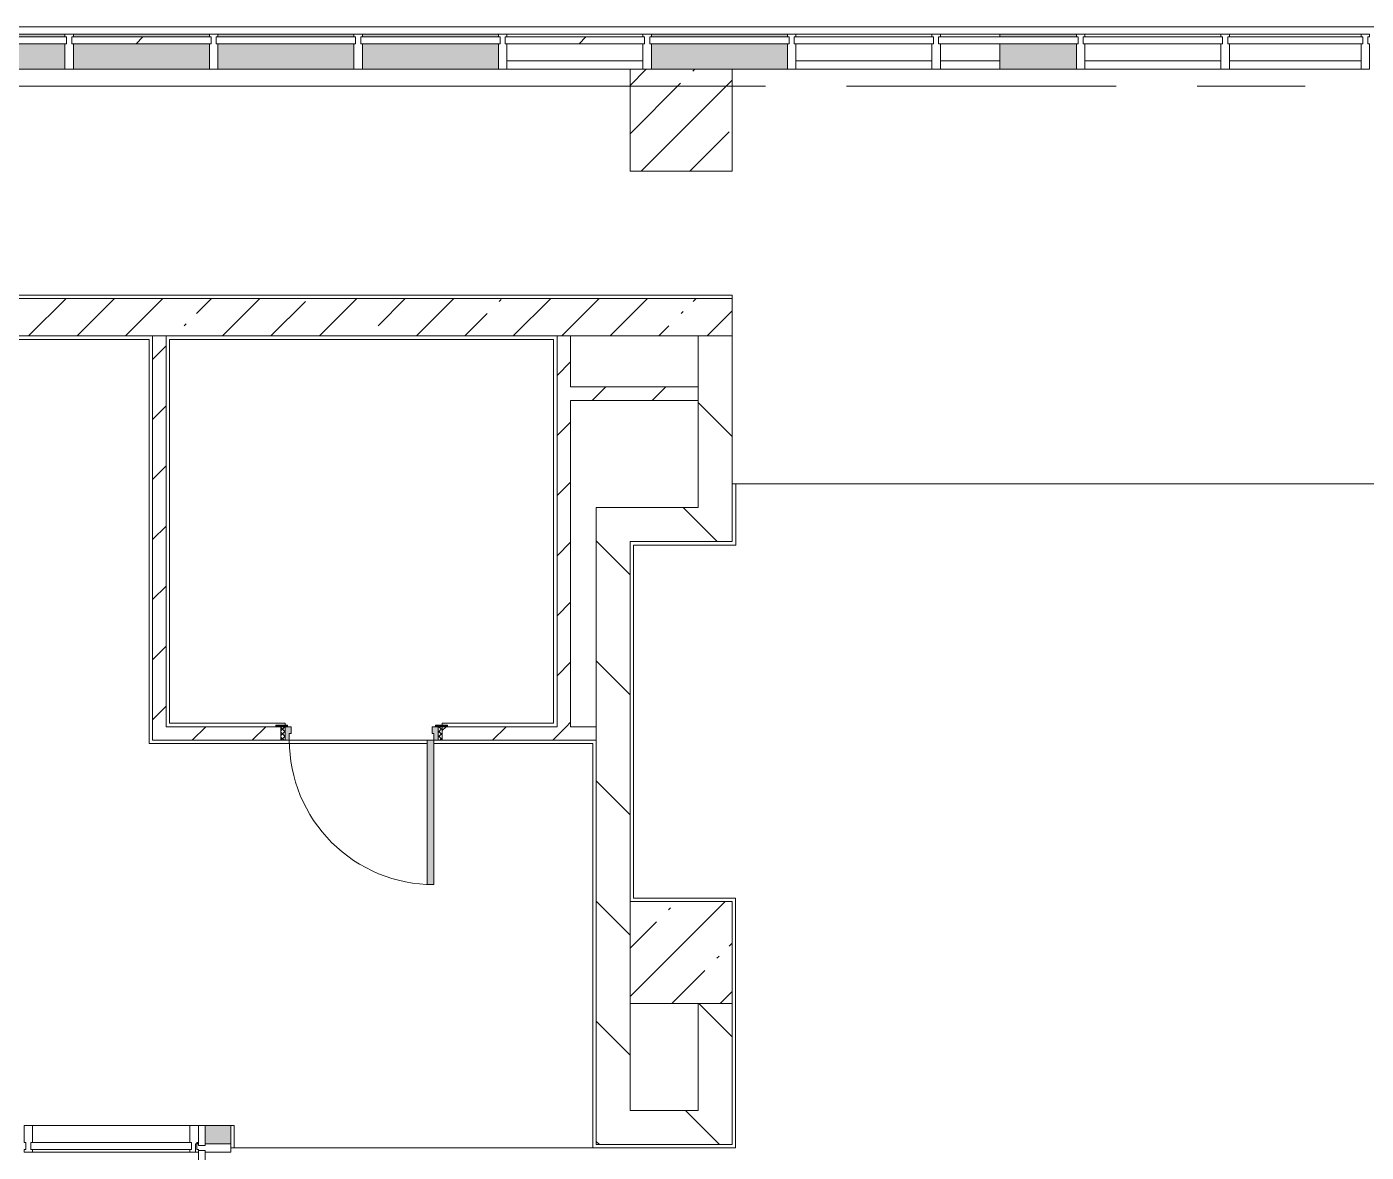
# Model space of a CAD drawing. Header units: millimetres. Extents: x 35840 to 252964, y -8553 to 29000.
# Drawn here: x 131515 to 139395, y 20725 to 27350 of the extents above; entities that cross this region are included whole.
import ezdxf

# ---------------------------------------------------------------- set-up
doc = ezdxf.new("R2010")
doc.units = ezdxf.units.MM
doc.linetypes.add('Осевая', pattern=[3175, 635, -476.25, 1587.5, -476.25])
for name, color, linetype, lineweight, true_color in [('A-DETL-GENF-3', 7, 'Continuous', 5, 0xaaaaaa), ('A-DETL-GENF-4', 7, 'Continuous', 5, 0xe2e2e2), ('A-DOOR-4', 7, 'Continuous', 5, 0xaaaaaa), ('A-DOOR-5', 7, 'Continuous', 5, 0xe2e2e2), ('A-DOOR-FRAM-3', 7, 'Continuous', 5, 0xe2e2e2), ('A-DOOR-FRAM-4', 7, 'Continuous', 5, 0xaaaaaa), ('A-FLOR-1', 7, 'Continuous', 5, 0xaaaaaa), ('A-GLAZ-CWMG-4', 7, 'Continuous', 5, 0x383e42)]:
    doc.layers.add(name, color=color, linetype=linetype, lineweight=lineweight, true_color=true_color)
for name, color, linetype, lineweight in [('A-GLAZ-CURT-3', 7, 'Continuous', 5), ('A-GLAZ-CWMG-3', 7, 'Continuous', 5), ('A-WALL', 7, 'Continuous', 9), ('A-WALL-3', 7, 'Continuous', 5), ('I-WALL-4', 7, 'Continuous', 5), ('S-COLS-1', 7, 'Continuous', 5), ('Оси', 7, 'Continuous', 9), ('Оси-2', 7, 'Осевая', 9)]:
    doc.layers.add(name, color=color, linetype=linetype, lineweight=lineweight)
pattern_1 = [(45, (125954.28, 0), (-176.7767, 176.7767), [])]
pattern_2 = [(135, (125954.3, 0), (-353.553, -353.553), [])]

# ---------------------------------------------------------------- blocks, each defined once
blk = doc.blocks.new('Системная панель - Стекло - 40мм-22856067-1_3_2_птичка')
at = {"layer": 'A-GLAZ-CURT-3'}
h = blk.add_hatch(dxfattribs=at)
h.set_pattern_fill('FP_127', color=256, style=0, pattern_type=2)
h.set_pattern_definition([(45, (-9285, -26790), (-1414.21, 1414.21), [1000, -3000]), (45, (-10285, -27290), (-1414.21, 1414.21), [3000, -1000]), (45, (-8285, -27790), (-1414.21, 1414.21), [1000, -3000])])
h.paths.add_polyline_path([(386.8, -40), (410, -40), (410, 0), (-410, 0), (-410, -40), (-400, -40)])
for p, q in [((410, 0), (-410, 0)), ((-410, 0), (-410, -40)), ((-410, -40), (410, -40)), ((410, -40), (410, 0))]:
    blk.add_line(p, q, dxfattribs=at)
blk = doc.blocks.new('Системная панель - Стекло - 40мм-V301-1_3_2_птичка')
at = {"layer": 'A-GLAZ-CURT-3'}
for p, q in [((410, 0), (-410, 0)), ((-410, 0), (-410, -40)), ((-410, -40), (410, -40)), ((410, -40), (410, 0))]:
    blk.add_line(p, q, dxfattribs=at)
blk = doc.blocks.new('Системная панель - Стекло - 40мм-22856068-1_3_2_птичка')
at = {"layer": 'A-GLAZ-CURT-3'}
h = blk.add_hatch(dxfattribs=at)
h.set_pattern_fill('FP_128', color=256, style=0, pattern_type=2)
h.set_pattern_definition([(45, (-11835.1, -26790), (-1414.21, 1414.21), [1000, -3000]), (45, (-12835.1, -27290), (-1414.21, 1414.21), [3000, -1000]), (45, (-10835.1, -27790), (-1414.21, 1414.21), [1000, -3000])])
h.paths.add_polyline_path([(400.1, -40), (410.1, -40), (410.1, 0), (-410.1, 0), (-410.1, -40), (-50.1, -40)])
for p, q in [((410.1, 0), (-410.1, 0)), ((-410.1, 0), (-410.1, -40)), ((-410.1, -40), (410.1, -40)), ((410.1, -40), (410.1, 0))]:
    blk.add_line(p, q, dxfattribs=at)
blk = doc.blocks.new('Системная панель - Стекло - 40мм-V302-1_3_2_птичка')
at = {"layer": 'A-GLAZ-CURT-3'}
for p, q in [((410, 0), (-410, 0)), ((-410, 0), (-410, -40)), ((-410, -40), (410, -40)), ((410, -40), (410, 0))]:
    blk.add_line(p, q, dxfattribs=at)
blk = doc.blocks.new('Системная панель - Стекло - 40мм-V303-1_3_2_птичка')
at = {"layer": 'A-GLAZ-CURT-3'}
for p, q in [((397.5, 0), (-397.5, 0)), ((-397.5, 0), (-397.5, -40)), ((397.5, -40), (397.5, 0)), ((-397.5, -40), (397.5, -40))]:
    blk.add_line(p, q, dxfattribs=at)
blk = doc.blocks.new('Прямоугольный импост - Импост структурный с накладкой - 160мм-20149069-1_3_2_птичка')
at = {"layer": 'A-GLAZ-CWMG-3'}
for p, q in [((9185, 27307), (8385, 27307)), ((9185, 27150), (8385, 27150))]:
    blk.add_line(p, q, dxfattribs=at)
blk = doc.blocks.new('Прямоугольный импост - Импост структурный с накладкой - 160мм-23251633-1_3_2_птичка')
at = {"layer": 'A-GLAZ-CWMG-3'}
for p, q in [((11285, 27307), (10935, 27307)), ((11285, 27307), (11285, 27290)), ((11285, 27250), (11285, 27150)), ((11285, 27150), (10935, 27150))]:
    blk.add_line(p, q, dxfattribs=at)
blk = doc.blocks.new('Прямоугольный импост - Импост структурный с накладкой - 190мм-23251634-1_3_2_птичка')
at = {"layer": 'A-GLAZ-CWMG-4'}
for points in [[(11735.3, 27290), (11735.3, 27307), (11285, 27307), (11285, 27290)], [(11735.3, 27100), (11735.3, 27250), (11285, 27250), (11285, 27100)]]:
    blk.add_hatch(color=256, dxfattribs=at).paths.add_polyline_path(points)
at = {"layer": 'A-GLAZ-CWMG-3'}
for p, q in [((11285, 27290), (11285, 27307)), ((11735.3, 27307), (11285, 27307)), ((11285, 27100), (11285, 27250)), ((11735.3, 27100), (11285, 27100))]:
    blk.add_line(p, q, dxfattribs=at)
blk = doc.blocks.new('Прямоугольный импост - Импост структурный с накладкой - 160мм-22794257-1_3_2_птичка')
at = {"layer": 'A-GLAZ-CWMG-3'}
for p, q in [((4935, 27307), (4160, 27307)), ((4935, 27150), (4160, 27150))]:
    blk.add_line(p, q, dxfattribs=at)
blk = doc.blocks.new('Прямоугольный импост - Импост структурный с накладкой - 190мм-20153711-1_3_2_птичка')
at = {"layer": 'A-GLAZ-CWMG-3'}
for p, q in [((-50, 40), (-50, 190)), ((-50, 190), (0, 190)), ((0, 190), (0, 40)), ((-40, 40), (-50, 40)), ((-50, -17), (-50, 0)), ((-50, 0), (-40, 0)), ((-40, 0), (-40, 40)), ((-10, 40), (-10, 0)), ((0, 40), (-10, 40)), ((-10, 0), (0, 0)), ((0, 0), (0, -17)), ((0, -17), (-50, -17))]:
    blk.add_line(p, q, dxfattribs=at)
blk = doc.blocks.new('Прямоугольный импост - Импост структурный с накладкой - 190мм-20153693-1_3_2_птичка')
at = {"layer": 'A-GLAZ-CWMG-3'}
for p, q in [((-25, 40), (-25, 190)), ((-25, 190), (25, 190)), ((25, 190), (25, 40)), ((-15, 40), (-25, 40)), ((-25, -17), (-25, 0)), ((-25, 0), (-15, 0)), ((-15, 0), (-15, 40)), ((15, 40), (15, 0)), ((25, 40), (15, 40)), ((15, 0), (25, 0)), ((25, 0), (25, -17)), ((25, -17), (-25, -17))]:
    blk.add_line(p, q, dxfattribs=at)
blk = doc.blocks.new('Прямоугольный импост - Импост структурный с накладкой - 160мм-19877844-1_3_2_птичка')
at = {"layer": 'A-GLAZ-CWMG-3'}
for p, q in [((-50, 0), (-50, 17)), ((-50, 17), (0, 17)), ((-40, 0), (-50, 0)), ((-40, -40), (-40, 0)), ((0, 0), (-10, 0)), ((-10, 0), (-10, -40)), ((0, 7), (0, 0)), ((-50, -140), (-50, -40)), ((-50, -40), (-40, -40)), ((-10, -40), (0, -40)), ((0, -40), (0, -140)), ((0, -140), (-50, -140))]:
    blk.add_line(p, q, dxfattribs=at)
blk = doc.blocks.new('Прямоугольный импост - Импост структурный с накладкой - 190мм-24242608-1_3_2_птичка')
at = {"layer": 'A-GLAZ-CWMG-4'}
for points in [[(6610, 20775), (6760, 20775), (6760, 20882), (6610, 20882)], [(6570, 20775), (6570, 20782), (6560, 20782), (6560, 20775)]]:
    blk.add_hatch(color=256, dxfattribs=at).paths.add_polyline_path(points)
at = {"layer": 'A-GLAZ-CWMG-3'}
for p in [(6610, 20882), (6760, 20775)]:
    blk.add_line(p, (6760, 20882), dxfattribs=at)
blk = doc.blocks.new('Системная панель - Стекло - 40мм-V318-1_3_2_птичка')
at = {"layer": 'A-GLAZ-CURT-3'}
for p, q in [((410, 0), (-410, 0)), ((-410, 0), (-410, -40)), ((-410, -40), (410, -40)), ((410, -40), (410, 0))]:
    blk.add_line(p, q, dxfattribs=at)
blk = doc.blocks.new('Прямоугольный импост - Импост структурный с накладкой - 190мм-23186023-1_3_2_птичка')
at = {"layer": 'A-GLAZ-CWMG-4'}
for points in [[(10035, 27290), (10035, 27307), (9235, 27307), (9235, 27290)], [(9235, 27100), (10035, 27100), (10035, 27250), (9235, 27250), (9235, 27150)]]:
    blk.add_hatch(color=256, dxfattribs=at).paths.add_polyline_path(points)
at = {"layer": 'A-GLAZ-CWMG-3'}
for p, q in [((10035, 27307), (9235, 27307)), ((10035, 27100), (9710, 27100))]:
    blk.add_line(p, q, dxfattribs=at)
blk = doc.blocks.new('Прямоугольный импост - Импост структурный с накладкой - 190мм-V319-1_3_2_птичка')
at = {"layer": 'A-GLAZ-CWMG-3'}
for p, q in [((-25, 40), (-25, 190)), ((25, 190), (25, 40)), ((-15, 40), (-25, 40)), ((-25, -17), (-25, 0)), ((-25, 0), (-15, 0)), ((-15, 0), (-15, 40)), ((15, 40), (15, 0)), ((25, 40), (15, 40)), ((15, 0), (25, 0)), ((25, 0), (25, -17)), ((25, -17), (-25, -17))]:
    blk.add_line(p, q, dxfattribs=at)
blk = doc.blocks.new('Системная панель - Стекло - 40мм-V320-1_3_2_птичка')
at = {"layer": 'A-GLAZ-CURT-3'}
for p, q in [((410, 0), (-410, 0)), ((-410, 0), (-410, -40)), ((-410, -40), (410, -40)), ((410, -40), (410, 0))]:
    blk.add_line(p, q, dxfattribs=at)
blk = doc.blocks.new('Прямоугольный импост - Импост структурный с накладкой - 190мм-V321-1_3_2_птичка')
at = {"layer": 'A-GLAZ-CWMG-4'}
for points in [[(8242.3, 27290), (8335, 27290), (8335, 27307), (7535, 27307), (7535, 27290)], [(8242.3, 27100), (8335, 27100), (8335, 27250), (7535, 27250), (7535, 27100)]]:
    blk.add_hatch(color=256, dxfattribs=at).paths.add_polyline_path(points)
at = {"layer": 'A-GLAZ-CWMG-3'}
for p, q in [((8335, 27307), (7535, 27307)), ((8335, 27100), (7535, 27100))]:
    blk.add_line(p, q, dxfattribs=at)
blk = doc.blocks.new('Системная панель - Стекло - 40мм-V349-1_3_2_птичка')
at = {"layer": 'A-GLAZ-CURT-3'}
for p, q in [((410, 0), (-410, 0)), ((-410, 0), (-410, -40)), ((-410, -40), (410, -40)), ((410, -40), (410, 0))]:
    blk.add_line(p, q, dxfattribs=at)
blk = doc.blocks.new('Системная панель - Стекло - 40мм-V350-1_3_2_птичка')
at = {"layer": 'A-GLAZ-CURT-3'}
for p, q in [((410, 0), (-410, 0)), ((-410, 0), (-410, -40)), ((-410, -40), (410, -40)), ((410, -40), (410, 0))]:
    blk.add_line(p, q, dxfattribs=at)
blk = doc.blocks.new('110_Дверь_СКБ_1Ст_Внутренняя1 - Д-8т 950x2100h_СУ-31746493-1_3_2_птичка')
at = {"layer": 'A-DOOR-4'}
h = blk.add_hatch(dxfattribs=at)
h.set_pattern_fill('FP_114', color=256, style=0, pattern_type=2)
h.set_pattern_definition([(135, (1826.41, 104.685), (-14.14214, -14.14214), []), (225, (1826.41, 104.685), (14.14214, -14.14214), [])])
h.paths.add_polyline_path([(462.5, 40), (462.5, -40), (487.5, -40), (487.5, 40)])
at = {"layer": 'A-DOOR-5'}
h = blk.add_hatch(color=256, dxfattribs=at)
h.paths.add_polyline_path([(437.5, 40), (437.5, 0), (427.5, 0), (427.5, -40), (462.5, -40), (462.5, 40)])
h.paths.add_polyline_path([(-412.5, 40), (-437.5, 40), (-437.5, -40), (-402.5, -40), (-402.5, 0), (-412.5, 0)])
at = {"layer": 'A-DOOR-FRAM-3'}
for points in [[(-412.5, 890), (-412.5, 40), (-372.5, 40), (-372.5, 890)], [(-462.5, -40), (-492.5, -40), (-492.5, -48), (-422.5, -48), (-422.5, -40), (-456.7, -40)], [(456.5, -40), (447.5, -40), (447.5, -48), (517.5, -48), (517.5, -40), (462.5, -40)]]:
    blk.add_hatch(color=256, dxfattribs=at).paths.add_polyline_path(points)
at = {"layer": 'A-DOOR-FRAM-4'}
h = blk.add_hatch(dxfattribs=at)
h.set_pattern_fill('FP_115', color=256, style=0, pattern_type=2)
h.set_pattern_definition([(45, (-296.384, 104.685), (-14.1421, 14.1421), []), (135, (-296.384, 104.685), (-14.1421, -14.1421), [])])
h.paths.add_polyline_path([(-462.5, 40), (-456.7, -40), (-437.5, -40), (-437.5, 40)])
at = {"layer": 'A-DOOR-4'}
for p, q in [((-412.5, 890), (-412.5, 40)), ((-372.5, 890), (-412.5, 890)), ((-372.5, 40), (-372.5, 890)), ((-412.5, 40), (-372.5, 40))]:
    blk.add_line(p, q, dxfattribs=at)
blk.add_arc((-412.5, 40), 850, 360, 90, dxfattribs=at)
at = {"layer": 'A-DOOR-FRAM-4'}
for p, q in [((-437.5, 40), (-462.5, 40)), ((-462.5, 40), (-462.5, -40)), ((-412.5, 40), (-437.5, 40)), ((-437.5, 40), (-437.5, -40)), ((-437.5, -40), (-437.5, 40)), ((-412.5, 0), (-412.5, 40)), ((-402.5, 0), (-412.5, 0)), ((-402.5, -40), (-402.5, 0)), ((437.5, 0), (427.5, 0)), ((427.5, 0), (427.5, -40)), ((437.5, 40), (437.5, 0)), ((462.5, 40), (437.5, 40)), ((462.5, -40), (462.5, 40)), ((487.5, 40), (462.5, 40)), ((462.5, 40), (462.5, -40)), ((487.5, -40), (487.5, 40)), ((-422.5, -40), (-492.5, -40)), ((-492.5, -40), (-492.5, -48)), ((-492.5, -48), (-422.5, -48)), ((-462.5, -40), (-437.5, -40)), ((-422.5, -39), (-437.5, -39)), ((-437.5, -39), (-437.5, -40)), ((-437.5, -40), (-402.5, -40)), ((-437.5, -40), (-422.5, -40)), ((-422.5, -40), (-422.5, -39)), ((-422.5, -48), (-422.5, -40)), ((427.5, -40), (462.5, -40)), ((462.5, -39), (447.5, -39)), ((447.5, -39), (447.5, -40)), ((447.5, -40), (462.5, -40)), ((517.5, -40), (447.5, -40)), ((447.5, -40), (447.5, -48)), ((447.5, -48), (517.5, -48)), ((462.5, -40), (462.5, -39)), ((462.5, -40), (487.5, -40)), ((517.5, -48), (517.5, -40))]:
    blk.add_line(p, q, dxfattribs=at)
blk = doc.blocks.new('Системная панель - Стекло - 40мм-31929511-1_3_2_птичка')
at = {"layer": 'A-GLAZ-CURT-3'}
for p, q in [((58.5, 40), (-58.5, 40)), ((-58.5, 40), (-58.5, 0)), ((-58.5, 0), (58.5, 0)), ((58.5, 0), (58.5, 40))]:
    blk.add_line(p, q, dxfattribs=at)
blk = doc.blocks.new('Системная панель - Стекло - 40мм-V355-1_3_2_птичка')
at = {"layer": 'A-GLAZ-CURT-3'}
h = blk.add_hatch(dxfattribs=at)
h.set_pattern_fill('FP_165', color=256, style=0, pattern_type=2)
h.set_pattern_definition([(45, (-6735, -26790), (-1414.21, 1414.21), [1000, -3000]), (45, (-7735, -27290), (-1414.21, 1414.21), [3000, -1000]), (45, (-5735, -27790), (-1414.21, 1414.21), [1000, -3000])])
h.paths.add_polyline_path([(148.3, -40), (410, -40), (410, 0), (-410, 0), (-410, -40), (-400, -40)])
for p, q in [((410, 0), (-410, 0)), ((-410, 0), (-410, -40)), ((-410, -40), (410, -40)), ((410, -40), (410, 0))]:
    blk.add_line(p, q, dxfattribs=at)
blk = doc.blocks.new('Системная панель - Стекло - 40мм-23770450-1_3_2_птичка')
at = {"layer": 'A-GLAZ-CURT-3'}
for p, q in [((472.5, 40), (-472.5, 40)), ((-472.5, 40), (-472.5, 0)), ((-472.5, 0), (472.5, 0)), ((472.5, 0), (472.5, 40))]:
    blk.add_line(p, q, dxfattribs=at)
blk = doc.blocks.new('Прямоугольный импост - Импост структурный с накладкой - 160мм-23770448-1_3_2_птичка')
at = {"layer": 'A-GLAZ-CWMG-3'}
for p, q in [((6520, 20882), (5595, 20882)), ((6520, 20725), (5595, 20725))]:
    blk.add_line(p, q, dxfattribs=at)
blk = doc.blocks.new('Прямоугольный импост - Импост структурный с накладкой - 160мм-19877843-1_3_2_птичка')
at = {"layer": 'A-GLAZ-CWMG-3'}
for p, q in [((-25, 0), (-25, 17)), ((-25, 17), (25, 17)), ((-15, 0), (-25, 0)), ((-15, -40), (-15, 0)), ((25, 0), (15, 0)), ((15, 0), (15, -40)), ((25, 17), (25, 0)), ((-25, -140), (-25, -40)), ((-25, -40), (-15, -40)), ((15, -40), (25, -40)), ((25, -40), (25, -140)), ((25, -140), (-25, -140))]:
    blk.add_line(p, q, dxfattribs=at)
blk = doc.blocks.new('BSC_Колонна _Прямоугольная - 600х600-V360-1_3_2_птичка')
at = {"layer": 'S-COLS-1'}
h = blk.add_hatch(dxfattribs=at)
h.set_pattern_fill('FP_171', color=256, style=0, pattern_type=2)
h.set_pattern_definition([(45, (-9410, -26800), (-285.123, 285.123), []), (45, (-9124.88, -26800), (-285.123, 285.123), [504.031, -100.806, 16.764, -84.042])])
h.paths.add_polyline_path([(300, -300), (300, 300), (-300, 300), (-300, -300)])
for p, q in [((300, 300), (-300, 300)), ((-300, 300), (-300, -300)), ((300, -300), (300, 300)), ((-300, -300), (300, -300))]:
    blk.add_line(p, q, dxfattribs=at)
blk = doc.blocks.new('Прямоугольный импост - Импост структурный с накладкой - 190мм-V367-1_3_2_птичка')
at = {"layer": 'A-GLAZ-CWMG-3'}
for p, q in [((-25, 0), (-25, 17)), ((-25, 17), (25, 17)), ((-15, 0), (-25, 0)), ((-15, -40), (-15, 0)), ((25, 17), (25, 0)), ((-25, -190), (-25, -40)), ((-25, -40), (-15, -40)), ((25, -40), (25, -190)), ((25, -190), (-25, -190))]:
    blk.add_line(p, q, dxfattribs=at)
blk = doc.blocks.new('Дверь_Витражная_остекление_ - ДВН_ДАО_Главный вход_1800 в свету 3-32257949-1_3_2_птичка')
at = {"layer": 'A-DETL-GENF-4'}
for points in [[(-707, -109.5), (-707, -17), (-752, -17), (-752, -504), (-707, -504), (-707, -135.7)], [(860, -186.7), (860, -17), (815, -17), (815, -1000), (860, -1000)]]:
    blk.add_hatch(color=256, dxfattribs=at).paths.add_polyline_path(points)
at = {"layer": 'A-DETL-GENF-3'}
for p, q in [((-752, -504), (-752, -17)), ((-752, -17), (-752, -504)), ((-707, -504), (-707, -17)), ((-707, -504), (-707, -17)), ((815, -1000), (815, -17)), ((815, -17), (815, -1000)), ((860, -1000), (860, -17)), ((860, -1000), (860, -17)), ((-752, -80), (-707, -80)), ((-742, -424), (-742, -80)), ((-698, -424), (-698, -80)), ((806, -920), (806, -80)), ((860, -80), (815, -80)), ((850, -920), (850, -80)), ((-752, -424), (-707, -424)), ((-752, -504), (-707, -504)), ((-752, -504), (-707, -504)), ((860, -920), (815, -920)), ((860, -1000), (815, -1000)), ((815, -1000), (860, -1000))]:
    blk.add_line(p, q, dxfattribs=at)
at = {"layer": 'A-DOOR-4'}
for p, q in [((-860, 40), (-752, 40)), ((-860, 0), (-860, 40)), ((-752, 40), (-752, 0)), ((752, 40), (860, 40)), ((752, 0), (752, 40)), ((860, 40), (860, 0)), ((-752, 0), (-860, 0)), ((-752, -504), (-752, -17)), ((860, 0), (752, 0)), ((752, -1000), (752, -17))]:
    blk.add_line(p, q, dxfattribs=at)
for centre, radius, start, end in [((-752, 0), 504, 270, 358.01682), ((752, 0), 1000, 180.98524, 270)]:
    blk.add_arc(centre, radius, start, end, dxfattribs=at)
blk = doc.blocks.new('BSC_Колонна _Прямоугольная - 600х600-23998051-1_3_2_птичка')
at = {"layer": 'S-COLS-1'}
h = blk.add_hatch(dxfattribs=at)
h.set_pattern_fill('FP_189', color=256, style=0, pattern_type=2)
h.set_pattern_definition([(45, (-9410, -21900), (-285.123, 285.123), []), (45, (-9124.88, -21900), (-285.123, 285.123), [504.031, -100.806, 16.764, -84.042])])
h.paths.add_polyline_path([(300, -300), (300, 300), (-300, 300), (-300, -300), (2.1, -300)])
for p, q in [((300, 300), (-300, 300)), ((-300, 300), (-300, -300)), ((300, -300), (300, 300)), ((-300, -300), (300, -300))]:
    blk.add_line(p, q, dxfattribs=at)

msp = doc.modelspace()

# ---------------------------------------------------------------- hatches: boundary and pattern name
at = {"layer": 'I-WALL-4'}
h = msp.add_hatch(dxfattribs=at)
h.set_pattern_fill('FP_100', color=256, style=0, pattern_type=2)
h.set_pattern_definition([(45, (125954.28, 0), (-285.123, 285.123), []), (45, (126239.4, 0), (-285.123, 285.123), [504.031, -100.806, 16.764, -84.042])])
h.paths.add_polyline_path([(130634.3, 25530), (135664.3, 25530), (135664.3, 25750), (130014.3, 25750), (130014.3, 25530), (130563.7, 25530)])
h = msp.add_hatch(dxfattribs=at)
h.set_pattern_fill('FP_105', color=256, style=0, pattern_type=2)
h.set_pattern_definition(pattern_1)
h.paths.add_polyline_path([(132269.4, 23150), (132334.3, 23150), (132334.3, 25530), (132254.3, 25530), (132254.3, 23150)])
h = msp.add_hatch(dxfattribs=at)
h.set_pattern_fill('FP_105', color=256, style=0, pattern_type=2)
h.set_pattern_definition(pattern_1)
h.paths.add_polyline_path([(134714.3, 23230), (134714.3, 25530), (134634.3, 25530), (134634.3, 23230)])
h = msp.add_hatch(dxfattribs=at)
h.set_pattern_fill('FP_106', color=256, style=0, pattern_type=2)
h.set_pattern_definition(pattern_2)
h.paths.add_polyline_path([(135664.3, 24520), (135664.3, 25530), (135464.3, 25530), (135464.3, 24520)])
h = msp.add_hatch(dxfattribs=at)
h.set_pattern_fill('FP_105', color=256, style=0, pattern_type=2)
h.set_pattern_definition(pattern_1)
h.paths.add_polyline_path([(135464.3, 25150), (135464.3, 25230), (134714.3, 25230), (134714.3, 25150), (135410.9, 25150)])
h = msp.add_hatch(dxfattribs=at)
h.set_pattern_fill('FP_106', color=256, style=0, pattern_type=2)
h.set_pattern_definition(pattern_2)
h.paths.add_polyline_path([(134864.3, 23150), (135064.3, 23150), (135064.3, 24520), (134864.3, 24520), (134864.3, 23230)])
h = msp.add_hatch(dxfattribs=at)
h.set_pattern_fill('FP_106', color=256, style=0, pattern_type=2)
h.set_pattern_definition(pattern_2)
h.paths.add_polyline_path([(135464.3, 24320), (135664.3, 24320), (135664.3, 24520), (135064.3, 24520), (135064.3, 24320), (135084.3, 24320)])
h = msp.add_hatch(dxfattribs=at)
h.set_pattern_fill('FP_105', color=256, style=0, pattern_type=2)
h.set_pattern_definition(pattern_1)
h.paths.add_polyline_path([(134614.3, 23150), (134864.3, 23150), (134864.3, 23230), (133959.3, 23230), (133959.3, 23150), (134196.6, 23150)])
h.paths.add_polyline_path([(132979.3, 23150), (133009.3, 23150), (133009.3, 23230), (132334.3, 23230), (132334.3, 23150), (132734.3, 23150)])
h = msp.add_hatch(dxfattribs=at)
h.set_pattern_fill('FP_106', color=256, style=0, pattern_type=2)
h.set_pattern_definition(pattern_2)
h.paths.add_polyline_path([(134864.3, 20970), (135064.3, 20970), (135064.3, 23150), (134864.3, 23150), (134864.3, 20980.8)])
h = msp.add_hatch(dxfattribs=at)
h.set_pattern_fill('FP_106', color=256, style=0, pattern_type=2)
h.set_pattern_definition(pattern_2)
h.paths.add_polyline_path([(135664.3, 20970), (135664.3, 21600), (135464.3, 21600), (135464.3, 20970)])
h = msp.add_hatch(dxfattribs=at)
h.set_pattern_fill('FP_106', color=256, style=0, pattern_type=2)
h.set_pattern_definition(pattern_2)
h.paths.add_polyline_path([(135657.2, 20770), (135664.3, 20770), (135664.3, 20970), (134864.3, 20970), (134864.3, 20770), (135064.3, 20770)])

# ---------------------------------------------------------------- linework, layer by layer
at = {"layer": 'A-FLOR-1'}
for p, q in [((135064.3, 27100), (134339.3, 27100)), ((136839.3, 27100), (136039.3, 27100)), ((137239.3, 27100), (136889.3, 27100)), ((138539.5, 27100), (137739.5, 27100)), ((139364.5, 27100), (138589.5, 27100)), ((130015.4, 25770), (135664.3, 25770)), ((135664.3, 25770), (135664.3, 25750)), ((132234.3, 25510), (130015.4, 25510)), ((132234.3, 23130), (132234.3, 25510)), ((134614.3, 25510), (132354.3, 25510)), ((132354.3, 25510), (132354.3, 23250)), ((134614.3, 23250), (134614.3, 25510)), ((135664.3, 24660), (140303.1, 24660)), ((135685.3, 24660), (135685.3, 24299)), ((135685.3, 24299), (135084.3, 24299)), ((135084.3, 24299), (135084.3, 22220)), ((132354.3, 23250), (133034.3, 23250)), ((133034.3, 23250), (133034.3, 23238)), ((133959.3, 23238), (133959.3, 23250)), ((133959.3, 23250), (134614.3, 23250)), ((133869.3, 23130), (132234.3, 23130)), ((133059.3, 23150), (133869.3, 23150)), ((134844.3, 23130), (133909.3, 23130)), ((134844.3, 20750), (134844.3, 23130)), ((135084.3, 22220), (135684.3, 22220)), ((135684.3, 22220), (135684.3, 20750)), ((132714.3, 20882), (132734.3, 20882)), ((132734.3, 20882), (132734.3, 20750)), ((135684.3, 20750), (132714.3, 20750))]:
    msp.add_line(p, q, dxfattribs=at)
at = {"layer": 'A-WALL'}
for p, q in [((132334.3, 25530), (132254.3, 25530)), ((134714.3, 25530), (134634.3, 25530)), ((135664.3, 25530), (135464.3, 25530)), ((135464.3, 25150), (135464.3, 25230)), ((134864.3, 23150), (134864.3, 23230))]:
    msp.add_line(p, q, dxfattribs=at)
at = {"layer": 'A-WALL-3'}
msp.add_line((130014.3, 27350), (143764.5, 27350), dxfattribs=at)
at = {"layer": 'I-WALL-4'}
for p, q in [((135664.3, 25750), (130014.3, 25750)), ((135664.3, 24320), (135664.3, 25750)), ((130014.3, 25530), (132254.3, 25530)), ((132254.3, 25530), (132254.3, 23150)), ((132334.3, 23230), (132334.3, 25530)), ((132334.3, 25530), (134634.3, 25530)), ((134634.3, 25530), (134634.3, 23230)), ((134714.3, 25530), (135464.3, 25530)), ((134714.3, 25230), (134714.3, 25530)), ((135464.3, 25530), (135464.3, 25230)), ((135464.3, 25230), (134714.3, 25230)), ((134714.3, 23230), (134714.3, 25150)), ((134714.3, 25150), (135464.3, 25150)), ((135464.3, 25150), (135464.3, 24520)), ((134864.3, 24520), (134864.3, 23230)), ((135464.3, 24520), (134864.3, 24520)), ((135064.3, 22200), (135064.3, 24320)), ((135064.3, 24320), (135664.3, 24320)), ((132979.3, 23230), (132334.3, 23230)), ((134634.3, 23230), (133989.3, 23230)), ((134864.3, 23230), (134714.3, 23230)), ((132254.3, 23150), (133009.3, 23150)), ((133959.3, 23150), (134864.3, 23150)), ((134864.3, 23150), (134864.3, 20770)), ((135064.3, 20970), (135064.3, 21600)), ((135464.3, 21600), (135464.3, 20970)), ((135664.3, 20770), (135664.3, 21600)), ((135464.3, 20970), (135064.3, 20970)), ((134864.3, 20770), (135664.3, 20770))]:
    msp.add_line(p, q, dxfattribs=at)
at = {"layer": 'Оси'}
msp.add_line((122725.5, 27000), (135225.5, 27000), dxfattribs=at)
at = {"layer": 'Оси-2'}
msp.add_line((135225.5, 27000), (147244.7, 27000), dxfattribs=at)

# ---------------------------------------------------------------- block references
at = {"layer": 'A-DOOR-4'}
for name, p, rotation in [('110_Дверь_СКБ_1Ст_Внутренняя1 - Д-8т 950x2100h_СУ-31746493-1_3_2_птичка', (133496.8, 23190), 180), ('Дверь_Витражная_остекление_ - ДВН_ДАО_Главный вход_1800 в свету 3-32257949-1_3_2_птичка', (132524.3, 19875), 269.9999999999999)]:
    msp.add_blockref(name, p, dxfattribs=dict(at, rotation=rotation))
at = {"layer": 'A-GLAZ-CURT-3'}
for name, p in [('Системная панель - Стекло - 40мм-V350-1_3_2_птичка', (131339.3, 27290)), ('Системная панель - Стекло - 40мм-V355-1_3_2_птичка', (132189.3, 27290)), ('Системная панель - Стекло - 40мм-V349-1_3_2_птичка', (133039.3, 27290)), ('Системная панель - Стекло - 40мм-V320-1_3_2_птичка', (133889.3, 27290)), ('Системная панель - Стекло - 40мм-22856067-1_3_2_птичка', (134739.3, 27290)), ('Системная панель - Стекло - 40мм-V318-1_3_2_птичка', (135589.3, 27290)), ('Системная панель - Стекло - 40мм-V301-1_3_2_птичка', (136439.3, 27290)), ('Системная панель - Стекло - 40мм-22856068-1_3_2_птичка', (137289.4, 27290)), ('Системная панель - Стекло - 40мм-V302-1_3_2_птичка', (138139.5, 27290)), ('Системная панель - Стекло - 40мм-V303-1_3_2_птичка', (138977, 27290)), ('Системная панель - Стекло - 40мм-23770450-1_3_2_птичка', (132011.8, 20742))]:
    msp.add_blockref(name, p, dxfattribs=at)
at = {"layer": 'A-GLAZ-CURT-3', "rotation": 269.9999999999999}
msp.add_blockref('Системная панель - Стекло - 40мм-31929511-1_3_2_птичка', (132524.3, 20823.5), dxfattribs=at)
at = {"layer": 'A-GLAZ-CWMG-3'}
for name, p in [('Прямоугольный импост - Импост структурный с накладкой - 190мм-V321-1_3_2_птичка', (123404.3, 0)), ('Прямоугольный импост - Импост структурный с накладкой - 190мм-V321-1_3_2_птичка', (124254.3, 0)), ('Прямоугольный импост - Импост структурный с накладкой - 190мм-V321-1_3_2_птичка', (125104.3, 0)), ('Прямоугольный импост - Импост структурный с накладкой - 190мм-V321-1_3_2_птичка', (125954.3, 0)), ('Прямоугольный импост - Импост структурный с накладкой - 160мм-20149069-1_3_2_птичка', (125954.3, 0)), ('Прямоугольный импост - Импост структурный с накладкой - 190мм-23186023-1_3_2_птичка', (125954.3, 0)), ('Прямоугольный импост - Импост структурный с накладкой - 160мм-20149069-1_3_2_птичка', (127654.3, 0)), ('Прямоугольный импост - Импост структурный с накладкой - 160мм-23251633-1_3_2_птичка', (125954.3, 0)), ('Прямоугольный импост - Импост структурный с накладкой - 190мм-23251634-1_3_2_птичка', (125954.3, 0)), ('Прямоугольный импост - Импост структурный с накладкой - 160мм-20149069-1_3_2_птичка', (129354.5, 0)), ('Прямоугольный импост - Импост структурный с накладкой - 160мм-22794257-1_3_2_птичка', (134429.5, 0)), ('Прямоугольный импост - Импост структурный с накладкой - 160мм-23770448-1_3_2_птичка', (125954.3, 0)), ('Прямоугольный импост - Импост структурный с накладкой - 190мм-24242608-1_3_2_птичка', (125954.3, 0))]:
    msp.add_blockref(name, p, dxfattribs=at)
at = {"layer": 'A-GLAZ-CWMG-3', "extrusion": (0, 0, -1)}
for name, p, rotation in [('Прямоугольный импост - Импост структурный с накладкой - 190мм-20153693-1_3_2_птичка', (-131764.3, 27290), 180), ('Прямоугольный импост - Импост структурный с накладкой - 190мм-20153693-1_3_2_птичка', (-132614.3, 27290), 180), ('Прямоугольный импост - Импост структурный с накладкой - 190мм-20153693-1_3_2_птичка', (-133464.3, 27290), 180), ('Прямоугольный импост - Импост структурный с накладкой - 190мм-20153693-1_3_2_птичка', (-134314.3, 27290), 180), ('Прямоугольный импост - Импост структурный с накладкой - 190мм-V319-1_3_2_птичка', (-135164.3, 27290), 180), ('Прямоугольный импост - Импост структурный с накладкой - 190мм-20153693-1_3_2_птичка', (-136014.3, 27290), 180), ('Прямоугольный импост - Импост структурный с накладкой - 190мм-20153693-1_3_2_птичка', (-136864.3, 27290), 180), ('Прямоугольный импост - Импост структурный с накладкой - 190мм-20153693-1_3_2_птичка', (-137714.5, 27290), 180), ('Прямоугольный импост - Импост структурный с накладкой - 190мм-20153693-1_3_2_птичка', (-138564.5, 27290), 180), ('Прямоугольный импост - Импост структурный с накладкой - 190мм-20153711-1_3_2_птичка', (-139414.5, 27290), 180), ('Прямоугольный импост - Импост структурный с накладкой - 160мм-19877843-1_3_2_птичка', (-131524.3, 20742), 180), ('Прямоугольный импост - Импост структурный с накладкой - 160мм-19877844-1_3_2_птичка', (-132524.3, 20742), 180), ('Прямоугольный импост - Импост структурный с накладкой - 190мм-V367-1_3_2_птичка', (-132524.3, 20750), 270.0000000000001)]:
    msp.add_blockref(name, p, dxfattribs=dict(at, rotation=rotation))
at = {"layer": 'S-COLS-1'}
for name, p in [('BSC_Колонна _Прямоугольная - 600х600-V360-1_3_2_птичка', (135364.3, 26800)), ('BSC_Колонна _Прямоугольная - 600х600-23998051-1_3_2_птичка', (135364.3, 21900))]:
    msp.add_blockref(name, p, dxfattribs=at)

doc.saveas('drawing.dxf')
